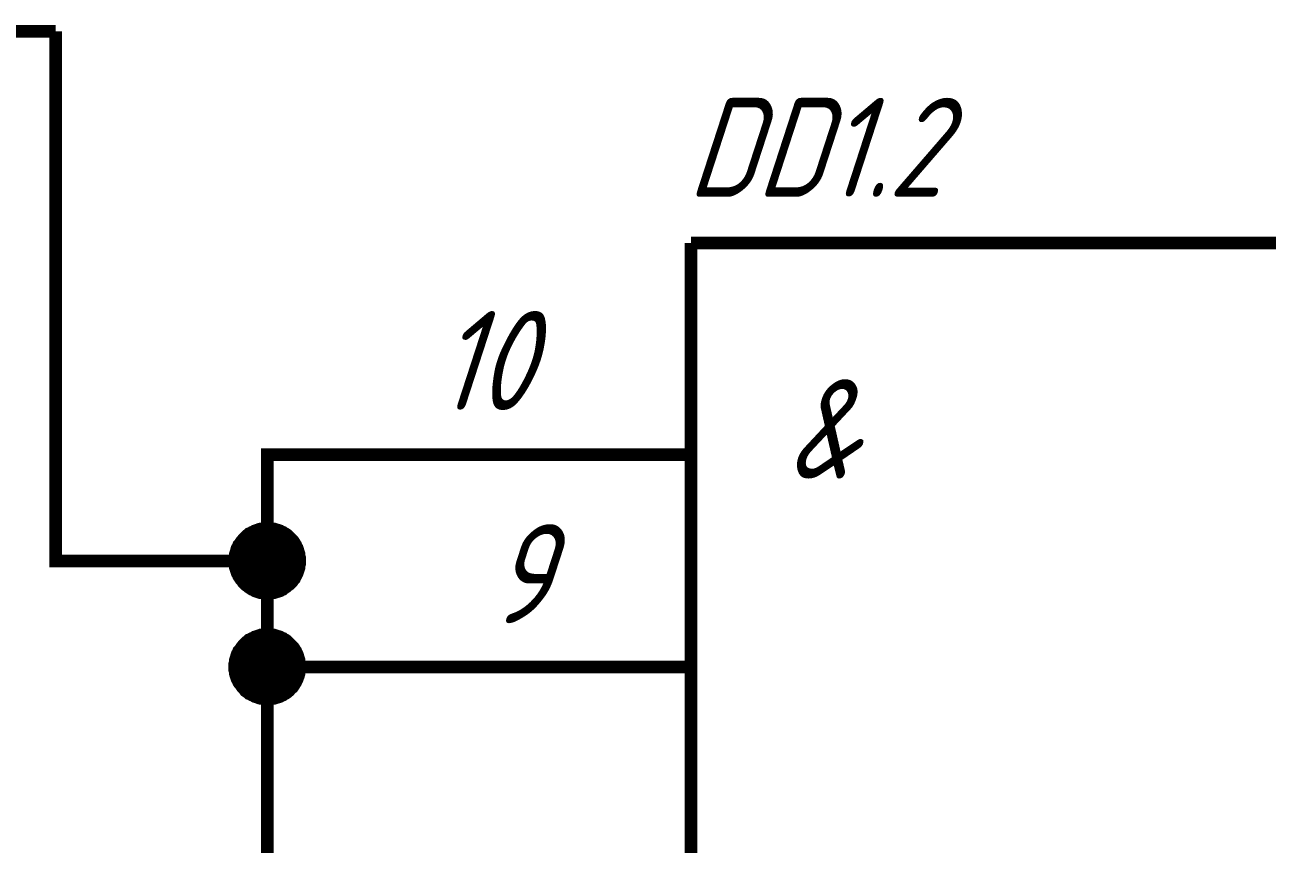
# Paper-space layout 'Layout1' of a CAD drawing. Header units: millimetres. Extents: x 0 to 420, y 0 to 297.
# Drawn here: x 266.88 to 296.2, y 103.46 to 122.79 of the extents above; entities that cross this region are included whole.
import ezdxf

# ---------------------------------------------------------------- set-up
doc = ezdxf.new("R2010")
doc.units = ezdxf.units.MM
doc.layers.add('Sheet', color=255, linetype='Continuous')
doc.styles.add('GOST', font='', dxfattribs={"oblique": 18})
doc.styles.get('GOST').set_extended_font_data('GOST type A')

psp = doc.layouts.get("Layout1")

# ---------------------------------------------------------------- linework, layer by layer
at = {"layer": 'Sheet'}
for points, const_width in [([(262.604, 122.643), (267.601, 122.643)], 0.3), ([(267.601, 122.643), (267.601, 110.144), (272.597, 110.144), (272.597, 112.649), (277.593, 112.649)], 0.3), ([(282.601, 102.643), (282.601, 117.646)], 0.3), ([(282.601, 117.646), (297.589, 117.646)], 0.3), ([(282.601, 112.649), (277.593, 112.649)], 0.3), ([(271.833, 110.144), (271.833, 110.189), (271.833, 110.223), (271.845, 110.257), (271.845, 110.302), (271.856, 110.335), (271.867, 110.369), (271.878, 110.414), (271.89, 110.448), (271.912, 110.481), (271.923, 110.515), (271.946, 110.537), (271.968, 110.571), (271.991, 110.605), (272.013, 110.627), (272.035, 110.661), (272.058, 110.683), (272.08, 110.706), (272.114, 110.74), (272.148, 110.762), (272.17, 110.785), (272.204, 110.796), (272.238, 110.818), (272.271, 110.829), (272.305, 110.852), (272.339, 110.863), (272.372, 110.874), (272.406, 110.886), (272.44, 110.897), (272.485, 110.897), (272.518, 110.908), (272.563, 110.908), (272.597, 110.908)], 0.3), ([(271.833, 110.144), (271.833, 110.189), (271.833, 110.223), (271.845, 110.257), (271.845, 110.302), (271.856, 110.335), (271.867, 110.369), (271.878, 110.414), (271.89, 110.448), (271.912, 110.481), (271.923, 110.515), (271.946, 110.537), (271.968, 110.571), (271.991, 110.605), (272.013, 110.627), (272.035, 110.661), (272.058, 110.683), (272.08, 110.706), (272.114, 110.74), (272.148, 110.762), (272.17, 110.785), (272.204, 110.796), (272.238, 110.818), (272.271, 110.829), (272.305, 110.852), (272.339, 110.863), (272.372, 110.874), (272.406, 110.886), (272.44, 110.897), (272.485, 110.897), (272.518, 110.908), (272.563, 110.908), (272.597, 110.908)], 0.3), ([(271.833, 110.144), (271.833, 110.189), (271.833, 110.223), (271.845, 110.257), (271.845, 110.302), (271.856, 110.335), (271.867, 110.369), (271.878, 110.414), (271.89, 110.448), (271.912, 110.481), (271.923, 110.515), (271.946, 110.537), (271.968, 110.571), (271.991, 110.605), (272.013, 110.627), (272.035, 110.661), (272.058, 110.683), (272.08, 110.706), (272.114, 110.74), (272.148, 110.762), (272.17, 110.785), (272.204, 110.796), (272.238, 110.818), (272.271, 110.829), (272.305, 110.852), (272.339, 110.863), (272.372, 110.874), (272.406, 110.886), (272.44, 110.897), (272.485, 110.897), (272.518, 110.908), (272.563, 110.908), (272.597, 110.908)], 0.3), ([(271.833, 110.144), (271.833, 110.189), (271.833, 110.223), (271.845, 110.257), (271.845, 110.302), (271.856, 110.335), (271.867, 110.369), (271.878, 110.414), (271.89, 110.448), (271.912, 110.481), (271.923, 110.515), (271.946, 110.537), (271.968, 110.571), (271.991, 110.605), (272.013, 110.627), (272.035, 110.661), (272.058, 110.683), (272.08, 110.706), (272.114, 110.74), (272.148, 110.762), (272.17, 110.785), (272.204, 110.796), (272.238, 110.818), (272.271, 110.829), (272.305, 110.852), (272.339, 110.863), (272.372, 110.874), (272.406, 110.886), (272.44, 110.897), (272.485, 110.897), (272.518, 110.908), (272.563, 110.908), (272.597, 110.908)], 0.3), ([(271.833, 110.144), (271.833, 110.189), (271.833, 110.223), (271.845, 110.257), (271.845, 110.302), (271.856, 110.335), (271.867, 110.369), (271.878, 110.414), (271.89, 110.448), (271.912, 110.481), (271.923, 110.515), (271.946, 110.537), (271.968, 110.571), (271.991, 110.605), (272.013, 110.627), (272.035, 110.661), (272.058, 110.683), (272.08, 110.706), (272.114, 110.74), (272.148, 110.762), (272.17, 110.785), (272.204, 110.796), (272.238, 110.818), (272.271, 110.829), (272.305, 110.852), (272.339, 110.863), (272.372, 110.874), (272.406, 110.886), (272.44, 110.897), (272.485, 110.897), (272.518, 110.908), (272.563, 110.908), (272.597, 110.908)], 0.0991), ([(271.833, 110.144), (271.833, 110.189), (271.833, 110.223), (271.845, 110.257), (271.845, 110.302), (271.856, 110.335), (271.867, 110.369), (271.878, 110.414), (271.89, 110.448), (271.912, 110.481), (271.923, 110.515), (271.946, 110.537), (271.968, 110.571), (271.991, 110.605), (272.013, 110.627), (272.035, 110.661), (272.058, 110.683), (272.08, 110.706), (272.114, 110.74), (272.148, 110.762), (272.17, 110.785), (272.204, 110.796), (272.238, 110.818), (272.271, 110.829), (272.305, 110.852), (272.339, 110.863), (272.372, 110.874), (272.406, 110.886), (272.44, 110.897), (272.485, 110.897), (272.518, 110.908), (272.563, 110.908), (272.597, 110.908)], 0.0991), ([(271.833, 110.144), (271.833, 110.189), (271.833, 110.223), (271.845, 110.257), (271.845, 110.302), (271.856, 110.335), (271.867, 110.369), (271.878, 110.414), (271.89, 110.448), (271.912, 110.481), (271.923, 110.515), (271.946, 110.537), (271.968, 110.571), (271.991, 110.605), (272.013, 110.627), (272.035, 110.661), (272.058, 110.683), (272.08, 110.706), (272.114, 110.74), (272.148, 110.762), (272.17, 110.785), (272.204, 110.796), (272.238, 110.818), (272.271, 110.829), (272.305, 110.852), (272.339, 110.863), (272.372, 110.874), (272.406, 110.886), (272.44, 110.897), (272.485, 110.897), (272.518, 110.908), (272.563, 110.908), (272.597, 110.908)], 0.0991), ([(271.833, 110.144), (271.833, 110.189), (271.833, 110.223), (271.845, 110.257), (271.845, 110.302), (271.856, 110.335), (271.867, 110.369), (271.878, 110.414), (271.89, 110.448), (271.912, 110.481), (271.923, 110.515), (271.946, 110.537), (271.968, 110.571), (271.991, 110.605), (272.013, 110.627), (272.035, 110.661), (272.058, 110.683), (272.08, 110.706), (272.114, 110.74), (272.148, 110.762), (272.17, 110.785), (272.204, 110.796), (272.238, 110.818), (272.271, 110.829), (272.305, 110.852), (272.339, 110.863), (272.372, 110.874), (272.406, 110.886), (272.44, 110.897), (272.485, 110.897), (272.518, 110.908), (272.563, 110.908), (272.597, 110.908)], 0.0991), ([(272.597, 110.908), (272.597, 110.908)], 0.3), ([(272.597, 110.908), (272.642, 110.908), (272.675, 110.908), (272.709, 110.897), (272.754, 110.897), (272.788, 110.886), (272.821, 110.874), (272.866, 110.863), (272.9, 110.852), (272.934, 110.829), (272.967, 110.818), (272.99, 110.796), (273.024, 110.785), (273.057, 110.762), (273.08, 110.74), (273.113, 110.706), (273.136, 110.683), (273.158, 110.661), (273.192, 110.627), (273.214, 110.605), (273.237, 110.571), (273.248, 110.537), (273.271, 110.515), (273.282, 110.481), (273.304, 110.448), (273.315, 110.414), (273.327, 110.369), (273.338, 110.335), (273.349, 110.302), (273.349, 110.257), (273.36, 110.223), (273.36, 110.189), (273.36, 110.144)], 0.3), ([(272.597, 110.908), (272.597, 110.908)], 0.3), ([(272.597, 110.908), (272.642, 110.908), (272.675, 110.908), (272.709, 110.897), (272.754, 110.897), (272.788, 110.886), (272.821, 110.874), (272.866, 110.863), (272.9, 110.852), (272.934, 110.829), (272.967, 110.818), (272.99, 110.796), (273.024, 110.785), (273.057, 110.762), (273.08, 110.74), (273.113, 110.706), (273.136, 110.683), (273.158, 110.661), (273.192, 110.627), (273.214, 110.605), (273.237, 110.571), (273.248, 110.537), (273.271, 110.515), (273.282, 110.481), (273.304, 110.448), (273.315, 110.414), (273.327, 110.369), (273.338, 110.335), (273.349, 110.302), (273.349, 110.257), (273.36, 110.223), (273.36, 110.189), (273.36, 110.144)], 0.3), ([(272.597, 110.908), (272.597, 110.908)], 0.3), ([(272.597, 110.908), (272.642, 110.908), (272.675, 110.908), (272.709, 110.897), (272.754, 110.897), (272.788, 110.886), (272.821, 110.874), (272.866, 110.863), (272.9, 110.852), (272.934, 110.829), (272.967, 110.818), (272.99, 110.796), (273.024, 110.785), (273.057, 110.762), (273.08, 110.74), (273.113, 110.706), (273.136, 110.683), (273.158, 110.661), (273.192, 110.627), (273.214, 110.605), (273.237, 110.571), (273.248, 110.537), (273.271, 110.515), (273.282, 110.481), (273.304, 110.448), (273.315, 110.414), (273.327, 110.369), (273.338, 110.335), (273.349, 110.302), (273.349, 110.257), (273.36, 110.223), (273.36, 110.189), (273.36, 110.144)], 0.3), ([(272.597, 110.908), (272.597, 110.908)], 0.3), ([(272.597, 110.908), (272.642, 110.908), (272.675, 110.908), (272.709, 110.897), (272.754, 110.897), (272.788, 110.886), (272.821, 110.874), (272.866, 110.863), (272.9, 110.852), (272.934, 110.829), (272.967, 110.818), (272.99, 110.796), (273.024, 110.785), (273.057, 110.762), (273.08, 110.74), (273.113, 110.706), (273.136, 110.683), (273.158, 110.661), (273.192, 110.627), (273.214, 110.605), (273.237, 110.571), (273.248, 110.537), (273.271, 110.515), (273.282, 110.481), (273.304, 110.448), (273.315, 110.414), (273.327, 110.369), (273.338, 110.335), (273.349, 110.302), (273.349, 110.257), (273.36, 110.223), (273.36, 110.189), (273.36, 110.144)], 0.3), ([(272.597, 110.908), (272.597, 110.908)], 0.0991), ([(272.597, 110.908), (272.642, 110.908), (272.675, 110.908), (272.709, 110.897), (272.754, 110.897), (272.788, 110.886), (272.821, 110.874), (272.866, 110.863), (272.9, 110.852), (272.934, 110.829), (272.967, 110.818), (272.99, 110.796), (273.024, 110.785), (273.057, 110.762), (273.08, 110.74), (273.113, 110.706), (273.136, 110.683), (273.158, 110.661), (273.192, 110.627), (273.214, 110.605), (273.237, 110.571), (273.248, 110.537), (273.271, 110.515), (273.282, 110.481), (273.304, 110.448), (273.315, 110.414), (273.327, 110.369), (273.338, 110.335), (273.349, 110.302), (273.349, 110.257), (273.36, 110.223), (273.36, 110.189), (273.36, 110.144)], 0.0991), ([(272.597, 110.908), (272.597, 110.908)], 0.0991), ([(272.597, 110.908), (272.642, 110.908), (272.675, 110.908), (272.709, 110.897), (272.754, 110.897), (272.788, 110.886), (272.821, 110.874), (272.866, 110.863), (272.9, 110.852), (272.934, 110.829), (272.967, 110.818), (272.99, 110.796), (273.024, 110.785), (273.057, 110.762), (273.08, 110.74), (273.113, 110.706), (273.136, 110.683), (273.158, 110.661), (273.192, 110.627), (273.214, 110.605), (273.237, 110.571), (273.248, 110.537), (273.271, 110.515), (273.282, 110.481), (273.304, 110.448), (273.315, 110.414), (273.327, 110.369), (273.338, 110.335), (273.349, 110.302), (273.349, 110.257), (273.36, 110.223), (273.36, 110.189), (273.36, 110.144)], 0.0991), ([(272.597, 110.908), (272.597, 110.908)], 0.0991), ([(272.597, 110.908), (272.642, 110.908), (272.675, 110.908), (272.709, 110.897), (272.754, 110.897), (272.788, 110.886), (272.821, 110.874), (272.866, 110.863), (272.9, 110.852), (272.934, 110.829), (272.967, 110.818), (272.99, 110.796), (273.024, 110.785), (273.057, 110.762), (273.08, 110.74), (273.113, 110.706), (273.136, 110.683), (273.158, 110.661), (273.192, 110.627), (273.214, 110.605), (273.237, 110.571), (273.248, 110.537), (273.271, 110.515), (273.282, 110.481), (273.304, 110.448), (273.315, 110.414), (273.327, 110.369), (273.338, 110.335), (273.349, 110.302), (273.349, 110.257), (273.36, 110.223), (273.36, 110.189), (273.36, 110.144)], 0.0991), ([(272.597, 110.908), (272.597, 110.908)], 0.0991), ([(272.597, 110.908), (272.642, 110.908), (272.675, 110.908), (272.709, 110.897), (272.754, 110.897), (272.788, 110.886), (272.821, 110.874), (272.866, 110.863), (272.9, 110.852), (272.934, 110.829), (272.967, 110.818), (272.99, 110.796), (273.024, 110.785), (273.057, 110.762), (273.08, 110.74), (273.113, 110.706), (273.136, 110.683), (273.158, 110.661), (273.192, 110.627), (273.214, 110.605), (273.237, 110.571), (273.248, 110.537), (273.271, 110.515), (273.282, 110.481), (273.304, 110.448), (273.315, 110.414), (273.327, 110.369), (273.338, 110.335), (273.349, 110.302), (273.349, 110.257), (273.36, 110.223), (273.36, 110.189), (273.36, 110.144)], 0.0991), ([(272.597, 109.381), (272.563, 109.381), (272.518, 109.381), (272.485, 109.392), (272.44, 109.392), (272.406, 109.403), (272.372, 109.415), (272.339, 109.426), (272.305, 109.437), (272.271, 109.459), (272.238, 109.471), (272.204, 109.493), (272.17, 109.516), (272.148, 109.538), (272.114, 109.56), (272.08, 109.583), (272.058, 109.605), (272.035, 109.628), (272.013, 109.662), (271.991, 109.695), (271.968, 109.718), (271.946, 109.751), (271.923, 109.785), (271.912, 109.819), (271.89, 109.852), (271.878, 109.886), (271.867, 109.92), (271.856, 109.954), (271.845, 109.987), (271.845, 110.032), (271.833, 110.066), (271.833, 110.111), (271.833, 110.144)], 0.3), ([(271.833, 110.144), (271.833, 110.144)], 0.3), ([(272.597, 109.381), (272.563, 109.381), (272.518, 109.381), (272.485, 109.392), (272.44, 109.392), (272.406, 109.403), (272.372, 109.415), (272.339, 109.426), (272.305, 109.437), (272.271, 109.459), (272.238, 109.471), (272.204, 109.493), (272.17, 109.516), (272.148, 109.538), (272.114, 109.56), (272.08, 109.583), (272.058, 109.605), (272.035, 109.628), (272.013, 109.662), (271.991, 109.695), (271.968, 109.718), (271.946, 109.751), (271.923, 109.785), (271.912, 109.819), (271.89, 109.852), (271.878, 109.886), (271.867, 109.92), (271.856, 109.954), (271.845, 109.987), (271.845, 110.032), (271.833, 110.066), (271.833, 110.111), (271.833, 110.144)], 0.3), ([(271.833, 110.144), (271.833, 110.144)], 0.3), ([(272.597, 109.381), (272.563, 109.381), (272.518, 109.381), (272.485, 109.392), (272.44, 109.392), (272.406, 109.403), (272.372, 109.415), (272.339, 109.426), (272.305, 109.437), (272.271, 109.459), (272.238, 109.471), (272.204, 109.493), (272.17, 109.516), (272.148, 109.538), (272.114, 109.56), (272.08, 109.583), (272.058, 109.605), (272.035, 109.628), (272.013, 109.662), (271.991, 109.695), (271.968, 109.718), (271.946, 109.751), (271.923, 109.785), (271.912, 109.819), (271.89, 109.852), (271.878, 109.886), (271.867, 109.92), (271.856, 109.954), (271.845, 109.987), (271.845, 110.032), (271.833, 110.066), (271.833, 110.111), (271.833, 110.144)], 0.3), ([(271.833, 110.144), (271.833, 110.144)], 0.3), ([(272.597, 109.381), (272.563, 109.381), (272.518, 109.381), (272.485, 109.392), (272.44, 109.392), (272.406, 109.403), (272.372, 109.415), (272.339, 109.426), (272.305, 109.437), (272.271, 109.459), (272.238, 109.471), (272.204, 109.493), (272.17, 109.516), (272.148, 109.538), (272.114, 109.56), (272.08, 109.583), (272.058, 109.605), (272.035, 109.628), (272.013, 109.662), (271.991, 109.695), (271.968, 109.718), (271.946, 109.751), (271.923, 109.785), (271.912, 109.819), (271.89, 109.852), (271.878, 109.886), (271.867, 109.92), (271.856, 109.954), (271.845, 109.987), (271.845, 110.032), (271.833, 110.066), (271.833, 110.111), (271.833, 110.144)], 0.3), ([(271.833, 110.144), (271.833, 110.144)], 0.3), ([(273.36, 110.144), (273.36, 110.111), (273.36, 110.066), (273.349, 110.032), (273.349, 109.987), (273.338, 109.954), (273.327, 109.92), (273.315, 109.886), (273.304, 109.852), (273.282, 109.819), (273.271, 109.785), (273.248, 109.751), (273.237, 109.718), (273.214, 109.695), (273.192, 109.662), (273.158, 109.628), (273.136, 109.605), (273.113, 109.583), (273.08, 109.56), (273.057, 109.538), (273.024, 109.516), (272.99, 109.493), (272.967, 109.471), (272.934, 109.459), (272.9, 109.437), (272.866, 109.426), (272.821, 109.415), (272.788, 109.403), (272.754, 109.392), (272.709, 109.392), (272.675, 109.381), (272.642, 109.381), (272.597, 109.381)], 0.3), ([(272.597, 110.144), (272.597, 107.64), (277.593, 107.64)], 0.3), ([(273.36, 110.144), (273.36, 110.111), (273.36, 110.066), (273.349, 110.032), (273.349, 109.987), (273.338, 109.954), (273.327, 109.92), (273.315, 109.886), (273.304, 109.852), (273.282, 109.819), (273.271, 109.785), (273.248, 109.751), (273.237, 109.718), (273.214, 109.695), (273.192, 109.662), (273.158, 109.628), (273.136, 109.605), (273.113, 109.583), (273.08, 109.56), (273.057, 109.538), (273.024, 109.516), (272.99, 109.493), (272.967, 109.471), (272.934, 109.459), (272.9, 109.437), (272.866, 109.426), (272.821, 109.415), (272.788, 109.403), (272.754, 109.392), (272.709, 109.392), (272.675, 109.381), (272.642, 109.381), (272.597, 109.381)], 0.3), ([(273.36, 110.144), (273.36, 110.111), (273.36, 110.066), (273.349, 110.032), (273.349, 109.987), (273.338, 109.954), (273.327, 109.92), (273.315, 109.886), (273.304, 109.852), (273.282, 109.819), (273.271, 109.785), (273.248, 109.751), (273.237, 109.718), (273.214, 109.695), (273.192, 109.662), (273.158, 109.628), (273.136, 109.605), (273.113, 109.583), (273.08, 109.56), (273.057, 109.538), (273.024, 109.516), (272.99, 109.493), (272.967, 109.471), (272.934, 109.459), (272.9, 109.437), (272.866, 109.426), (272.821, 109.415), (272.788, 109.403), (272.754, 109.392), (272.709, 109.392), (272.675, 109.381), (272.642, 109.381), (272.597, 109.381)], 0.3), ([(273.36, 110.144), (273.36, 110.111), (273.36, 110.066), (273.349, 110.032), (273.349, 109.987), (273.338, 109.954), (273.327, 109.92), (273.315, 109.886), (273.304, 109.852), (273.282, 109.819), (273.271, 109.785), (273.248, 109.751), (273.237, 109.718), (273.214, 109.695), (273.192, 109.662), (273.158, 109.628), (273.136, 109.605), (273.113, 109.583), (273.08, 109.56), (273.057, 109.538), (273.024, 109.516), (272.99, 109.493), (272.967, 109.471), (272.934, 109.459), (272.9, 109.437), (272.866, 109.426), (272.821, 109.415), (272.788, 109.403), (272.754, 109.392), (272.709, 109.392), (272.675, 109.381), (272.642, 109.381), (272.597, 109.381)], 0.3), ([(273.36, 110.144), (273.36, 110.144), (273.36, 110.144), (273.36, 110.144), (273.36, 110.144), (273.36, 110.144), (273.36, 110.144), (273.36, 110.144), (273.36, 110.144), (273.36, 110.144), (273.36, 110.144), (273.36, 110.144), (273.36, 110.144), (273.36, 110.144), (273.36, 110.144), (273.36, 110.144), (273.36, 110.144), (273.36, 110.144), (273.36, 110.144), (273.36, 110.144), (273.36, 110.144), (273.36, 110.144), (273.36, 110.144), (273.36, 110.144), (273.36, 110.144), (273.36, 110.144), (273.36, 110.144), (273.36, 110.144), (273.36, 110.144), (273.36, 110.144), (273.36, 110.144), (273.36, 110.144), (273.36, 110.144)], 0.3), ([(273.36, 110.144), (273.36, 110.144)], 0.3), ([(273.36, 110.144), (273.36, 110.144), (273.36, 110.144), (273.36, 110.144), (273.36, 110.144), (273.36, 110.144), (273.36, 110.144), (273.36, 110.144), (273.36, 110.144), (273.36, 110.144), (273.36, 110.144), (273.36, 110.144), (273.36, 110.144), (273.36, 110.144), (273.36, 110.144), (273.36, 110.144), (273.36, 110.144), (273.36, 110.144), (273.36, 110.144), (273.36, 110.144), (273.36, 110.144), (273.36, 110.144), (273.36, 110.144), (273.36, 110.144), (273.36, 110.144), (273.36, 110.144), (273.36, 110.144), (273.36, 110.144), (273.36, 110.144), (273.36, 110.144), (273.36, 110.144), (273.36, 110.144), (273.36, 110.144)], 0.3), ([(273.36, 110.144), (273.36, 110.144)], 0.3), ([(273.36, 110.144), (273.36, 110.144), (273.36, 110.144), (273.36, 110.144), (273.36, 110.144), (273.36, 110.144), (273.36, 110.144), (273.36, 110.144), (273.36, 110.144), (273.36, 110.144), (273.36, 110.144), (273.36, 110.144), (273.36, 110.144), (273.36, 110.144), (273.36, 110.144), (273.36, 110.144), (273.36, 110.144), (273.36, 110.144), (273.36, 110.144), (273.36, 110.144), (273.36, 110.144), (273.36, 110.144), (273.36, 110.144), (273.36, 110.144), (273.36, 110.144), (273.36, 110.144), (273.36, 110.144), (273.36, 110.144), (273.36, 110.144), (273.36, 110.144), (273.36, 110.144), (273.36, 110.144), (273.36, 110.144)], 0.3), ([(273.36, 110.144), (273.36, 110.144)], 0.3), ([(273.36, 110.144), (273.36, 110.144), (273.36, 110.144), (273.36, 110.144), (273.36, 110.144), (273.36, 110.144), (273.36, 110.144), (273.36, 110.144), (273.36, 110.144), (273.36, 110.144), (273.36, 110.144), (273.36, 110.144), (273.36, 110.144), (273.36, 110.144), (273.36, 110.144), (273.36, 110.144), (273.36, 110.144), (273.36, 110.144), (273.36, 110.144), (273.36, 110.144), (273.36, 110.144), (273.36, 110.144), (273.36, 110.144), (273.36, 110.144), (273.36, 110.144), (273.36, 110.144), (273.36, 110.144), (273.36, 110.144), (273.36, 110.144), (273.36, 110.144), (273.36, 110.144), (273.36, 110.144), (273.36, 110.144)], 0.3), ([(273.36, 110.144), (273.36, 110.144)], 0.3), ([(272.597, 109.381), (272.563, 109.381), (272.518, 109.381), (272.485, 109.392), (272.44, 109.392), (272.406, 109.403), (272.372, 109.415), (272.339, 109.426), (272.305, 109.437), (272.271, 109.459), (272.238, 109.471), (272.204, 109.493), (272.17, 109.516), (272.148, 109.538), (272.114, 109.56), (272.08, 109.583), (272.058, 109.605), (272.035, 109.628), (272.013, 109.662), (271.991, 109.695), (271.968, 109.718), (271.946, 109.751), (271.923, 109.785), (271.912, 109.819), (271.89, 109.852), (271.878, 109.886), (271.867, 109.92), (271.856, 109.954), (271.845, 109.987), (271.845, 110.032), (271.833, 110.066), (271.833, 110.111), (271.833, 110.144)], 0.0991), ([(271.833, 110.144), (271.833, 110.144)], 0.0991), ([(272.597, 109.381), (272.563, 109.381), (272.518, 109.381), (272.485, 109.392), (272.44, 109.392), (272.406, 109.403), (272.372, 109.415), (272.339, 109.426), (272.305, 109.437), (272.271, 109.459), (272.238, 109.471), (272.204, 109.493), (272.17, 109.516), (272.148, 109.538), (272.114, 109.56), (272.08, 109.583), (272.058, 109.605), (272.035, 109.628), (272.013, 109.662), (271.991, 109.695), (271.968, 109.718), (271.946, 109.751), (271.923, 109.785), (271.912, 109.819), (271.89, 109.852), (271.878, 109.886), (271.867, 109.92), (271.856, 109.954), (271.845, 109.987), (271.845, 110.032), (271.833, 110.066), (271.833, 110.111), (271.833, 110.144)], 0.0991), ([(271.833, 110.144), (271.833, 110.144)], 0.0991), ([(272.597, 109.381), (272.563, 109.381), (272.518, 109.381), (272.485, 109.392), (272.44, 109.392), (272.406, 109.403), (272.372, 109.415), (272.339, 109.426), (272.305, 109.437), (272.271, 109.459), (272.238, 109.471), (272.204, 109.493), (272.17, 109.516), (272.148, 109.538), (272.114, 109.56), (272.08, 109.583), (272.058, 109.605), (272.035, 109.628), (272.013, 109.662), (271.991, 109.695), (271.968, 109.718), (271.946, 109.751), (271.923, 109.785), (271.912, 109.819), (271.89, 109.852), (271.878, 109.886), (271.867, 109.92), (271.856, 109.954), (271.845, 109.987), (271.845, 110.032), (271.833, 110.066), (271.833, 110.111), (271.833, 110.144)], 0.0991), ([(271.833, 110.144), (271.833, 110.144)], 0.0991), ([(272.597, 109.381), (272.563, 109.381), (272.518, 109.381), (272.485, 109.392), (272.44, 109.392), (272.406, 109.403), (272.372, 109.415), (272.339, 109.426), (272.305, 109.437), (272.271, 109.459), (272.238, 109.471), (272.204, 109.493), (272.17, 109.516), (272.148, 109.538), (272.114, 109.56), (272.08, 109.583), (272.058, 109.605), (272.035, 109.628), (272.013, 109.662), (271.991, 109.695), (271.968, 109.718), (271.946, 109.751), (271.923, 109.785), (271.912, 109.819), (271.89, 109.852), (271.878, 109.886), (271.867, 109.92), (271.856, 109.954), (271.845, 109.987), (271.845, 110.032), (271.833, 110.066), (271.833, 110.111), (271.833, 110.144)], 0.0991), ([(271.833, 110.144), (271.833, 110.144)], 0.0991), ([(273.36, 110.144), (273.36, 110.111), (273.36, 110.066), (273.349, 110.032), (273.349, 109.987), (273.338, 109.954), (273.327, 109.92), (273.315, 109.886), (273.304, 109.852), (273.282, 109.819), (273.271, 109.785), (273.248, 109.751), (273.237, 109.718), (273.214, 109.695), (273.192, 109.662), (273.158, 109.628), (273.136, 109.605), (273.113, 109.583), (273.08, 109.56), (273.057, 109.538), (273.024, 109.516), (272.99, 109.493), (272.967, 109.471), (272.934, 109.459), (272.9, 109.437), (272.866, 109.426), (272.821, 109.415), (272.788, 109.403), (272.754, 109.392), (272.709, 109.392), (272.675, 109.381), (272.642, 109.381), (272.597, 109.381)], 0.0991), ([(273.36, 110.144), (273.36, 110.111), (273.36, 110.066), (273.349, 110.032), (273.349, 109.987), (273.338, 109.954), (273.327, 109.92), (273.315, 109.886), (273.304, 109.852), (273.282, 109.819), (273.271, 109.785), (273.248, 109.751), (273.237, 109.718), (273.214, 109.695), (273.192, 109.662), (273.158, 109.628), (273.136, 109.605), (273.113, 109.583), (273.08, 109.56), (273.057, 109.538), (273.024, 109.516), (272.99, 109.493), (272.967, 109.471), (272.934, 109.459), (272.9, 109.437), (272.866, 109.426), (272.821, 109.415), (272.788, 109.403), (272.754, 109.392), (272.709, 109.392), (272.675, 109.381), (272.642, 109.381), (272.597, 109.381)], 0.0991), ([(273.36, 110.144), (273.36, 110.111), (273.36, 110.066), (273.349, 110.032), (273.349, 109.987), (273.338, 109.954), (273.327, 109.92), (273.315, 109.886), (273.304, 109.852), (273.282, 109.819), (273.271, 109.785), (273.248, 109.751), (273.237, 109.718), (273.214, 109.695), (273.192, 109.662), (273.158, 109.628), (273.136, 109.605), (273.113, 109.583), (273.08, 109.56), (273.057, 109.538), (273.024, 109.516), (272.99, 109.493), (272.967, 109.471), (272.934, 109.459), (272.9, 109.437), (272.866, 109.426), (272.821, 109.415), (272.788, 109.403), (272.754, 109.392), (272.709, 109.392), (272.675, 109.381), (272.642, 109.381), (272.597, 109.381)], 0.0991), ([(273.36, 110.144), (273.36, 110.111), (273.36, 110.066), (273.349, 110.032), (273.349, 109.987), (273.338, 109.954), (273.327, 109.92), (273.315, 109.886), (273.304, 109.852), (273.282, 109.819), (273.271, 109.785), (273.248, 109.751), (273.237, 109.718), (273.214, 109.695), (273.192, 109.662), (273.158, 109.628), (273.136, 109.605), (273.113, 109.583), (273.08, 109.56), (273.057, 109.538), (273.024, 109.516), (272.99, 109.493), (272.967, 109.471), (272.934, 109.459), (272.9, 109.437), (272.866, 109.426), (272.821, 109.415), (272.788, 109.403), (272.754, 109.392), (272.709, 109.392), (272.675, 109.381), (272.642, 109.381), (272.597, 109.381)], 0.0991), ([(273.36, 110.144), (273.36, 110.144), (273.36, 110.144), (273.36, 110.144), (273.36, 110.144), (273.36, 110.144), (273.36, 110.144), (273.36, 110.144), (273.36, 110.144), (273.36, 110.144), (273.36, 110.144), (273.36, 110.144), (273.36, 110.144), (273.36, 110.144), (273.36, 110.144), (273.36, 110.144), (273.36, 110.144), (273.36, 110.144), (273.36, 110.144), (273.36, 110.144), (273.36, 110.144), (273.36, 110.144), (273.36, 110.144), (273.36, 110.144), (273.36, 110.144), (273.36, 110.144), (273.36, 110.144), (273.36, 110.144), (273.36, 110.144), (273.36, 110.144), (273.36, 110.144), (273.36, 110.144), (273.36, 110.144)], 0.0991), ([(273.36, 110.144), (273.36, 110.144)], 0.0991), ([(273.36, 110.144), (273.36, 110.144), (273.36, 110.144), (273.36, 110.144), (273.36, 110.144), (273.36, 110.144), (273.36, 110.144), (273.36, 110.144), (273.36, 110.144), (273.36, 110.144), (273.36, 110.144), (273.36, 110.144), (273.36, 110.144), (273.36, 110.144), (273.36, 110.144), (273.36, 110.144), (273.36, 110.144), (273.36, 110.144), (273.36, 110.144), (273.36, 110.144), (273.36, 110.144), (273.36, 110.144), (273.36, 110.144), (273.36, 110.144), (273.36, 110.144), (273.36, 110.144), (273.36, 110.144), (273.36, 110.144), (273.36, 110.144), (273.36, 110.144), (273.36, 110.144), (273.36, 110.144), (273.36, 110.144)], 0.0991), ([(273.36, 110.144), (273.36, 110.144)], 0.0991), ([(273.36, 110.144), (273.36, 110.144), (273.36, 110.144), (273.36, 110.144), (273.36, 110.144), (273.36, 110.144), (273.36, 110.144), (273.36, 110.144), (273.36, 110.144), (273.36, 110.144), (273.36, 110.144), (273.36, 110.144), (273.36, 110.144), (273.36, 110.144), (273.36, 110.144), (273.36, 110.144), (273.36, 110.144), (273.36, 110.144), (273.36, 110.144), (273.36, 110.144), (273.36, 110.144), (273.36, 110.144), (273.36, 110.144), (273.36, 110.144), (273.36, 110.144), (273.36, 110.144), (273.36, 110.144), (273.36, 110.144), (273.36, 110.144), (273.36, 110.144), (273.36, 110.144), (273.36, 110.144), (273.36, 110.144)], 0.0991), ([(273.36, 110.144), (273.36, 110.144)], 0.0991), ([(273.36, 110.144), (273.36, 110.144), (273.36, 110.144), (273.36, 110.144), (273.36, 110.144), (273.36, 110.144), (273.36, 110.144), (273.36, 110.144), (273.36, 110.144), (273.36, 110.144), (273.36, 110.144), (273.36, 110.144), (273.36, 110.144), (273.36, 110.144), (273.36, 110.144), (273.36, 110.144), (273.36, 110.144), (273.36, 110.144), (273.36, 110.144), (273.36, 110.144), (273.36, 110.144), (273.36, 110.144), (273.36, 110.144), (273.36, 110.144), (273.36, 110.144), (273.36, 110.144), (273.36, 110.144), (273.36, 110.144), (273.36, 110.144), (273.36, 110.144), (273.36, 110.144), (273.36, 110.144), (273.36, 110.144)], 0.0991), ([(273.36, 110.144), (273.36, 110.144)], 0.0991), ([(271.833, 107.64), (271.833, 107.685), (271.833, 107.719), (271.845, 107.753), (271.845, 107.797), (271.856, 107.831), (271.867, 107.865), (271.878, 107.91), (271.89, 107.943), (271.912, 107.977), (271.923, 108.011), (271.946, 108.033), (271.968, 108.067), (271.991, 108.101), (272.013, 108.123), (272.035, 108.157), (272.058, 108.179), (272.08, 108.202), (272.114, 108.235), (272.148, 108.258), (272.17, 108.28), (272.204, 108.292), (272.238, 108.314), (272.271, 108.325), (272.305, 108.348), (272.339, 108.359), (272.372, 108.37), (272.406, 108.381), (272.44, 108.393), (272.485, 108.393), (272.518, 108.404), (272.563, 108.404), (272.597, 108.404)], 0.3), ([(271.833, 107.64), (271.833, 107.685), (271.833, 107.719), (271.845, 107.753), (271.845, 107.797), (271.856, 107.831), (271.867, 107.865), (271.878, 107.91), (271.89, 107.943), (271.912, 107.977), (271.923, 108.011), (271.946, 108.033), (271.968, 108.067), (271.991, 108.101), (272.013, 108.123), (272.035, 108.157), (272.058, 108.179), (272.08, 108.202), (272.114, 108.235), (272.148, 108.258), (272.17, 108.28), (272.204, 108.292), (272.238, 108.314), (272.271, 108.325), (272.305, 108.348), (272.339, 108.359), (272.372, 108.37), (272.406, 108.381), (272.44, 108.393), (272.485, 108.393), (272.518, 108.404), (272.563, 108.404), (272.597, 108.404)], 0.3), ([(271.833, 107.64), (271.833, 107.685), (271.833, 107.719), (271.845, 107.753), (271.845, 107.797), (271.856, 107.831), (271.867, 107.865), (271.878, 107.91), (271.89, 107.943), (271.912, 107.977), (271.923, 108.011), (271.946, 108.033), (271.968, 108.067), (271.991, 108.101), (272.013, 108.123), (272.035, 108.157), (272.058, 108.179), (272.08, 108.202), (272.114, 108.235), (272.148, 108.258), (272.17, 108.28), (272.204, 108.292), (272.238, 108.314), (272.271, 108.325), (272.305, 108.348), (272.339, 108.359), (272.372, 108.37), (272.406, 108.381), (272.44, 108.393), (272.485, 108.393), (272.518, 108.404), (272.563, 108.404), (272.597, 108.404)], 0.3), ([(271.833, 107.64), (271.833, 107.685), (271.833, 107.719), (271.845, 107.753), (271.845, 107.797), (271.856, 107.831), (271.867, 107.865), (271.878, 107.91), (271.89, 107.943), (271.912, 107.977), (271.923, 108.011), (271.946, 108.033), (271.968, 108.067), (271.991, 108.101), (272.013, 108.123), (272.035, 108.157), (272.058, 108.179), (272.08, 108.202), (272.114, 108.235), (272.148, 108.258), (272.17, 108.28), (272.204, 108.292), (272.238, 108.314), (272.271, 108.325), (272.305, 108.348), (272.339, 108.359), (272.372, 108.37), (272.406, 108.381), (272.44, 108.393), (272.485, 108.393), (272.518, 108.404), (272.563, 108.404), (272.597, 108.404)], 0.3), ([(272.597, 108.404), (272.597, 108.404)], 0.3), ([(272.597, 108.404), (272.642, 108.404), (272.675, 108.404), (272.709, 108.393), (272.754, 108.393), (272.788, 108.381), (272.821, 108.37), (272.866, 108.359), (272.9, 108.348), (272.934, 108.325), (272.967, 108.314), (272.99, 108.292), (273.024, 108.28), (273.057, 108.258), (273.08, 108.235), (273.113, 108.202), (273.136, 108.179), (273.158, 108.157), (273.192, 108.123), (273.214, 108.101), (273.237, 108.067), (273.248, 108.033), (273.271, 108.011), (273.282, 107.977), (273.304, 107.943), (273.315, 107.91), (273.327, 107.865), (273.338, 107.831), (273.349, 107.797), (273.349, 107.753), (273.36, 107.719), (273.36, 107.685), (273.36, 107.64)], 0.3), ([(272.597, 108.404), (272.597, 108.404)], 0.3), ([(272.597, 108.404), (272.642, 108.404), (272.675, 108.404), (272.709, 108.393), (272.754, 108.393), (272.788, 108.381), (272.821, 108.37), (272.866, 108.359), (272.9, 108.348), (272.934, 108.325), (272.967, 108.314), (272.99, 108.292), (273.024, 108.28), (273.057, 108.258), (273.08, 108.235), (273.113, 108.202), (273.136, 108.179), (273.158, 108.157), (273.192, 108.123), (273.214, 108.101), (273.237, 108.067), (273.248, 108.033), (273.271, 108.011), (273.282, 107.977), (273.304, 107.943), (273.315, 107.91), (273.327, 107.865), (273.338, 107.831), (273.349, 107.797), (273.349, 107.753), (273.36, 107.719), (273.36, 107.685), (273.36, 107.64)], 0.3), ([(272.597, 108.404), (272.597, 108.404)], 0.3), ([(272.597, 108.404), (272.642, 108.404), (272.675, 108.404), (272.709, 108.393), (272.754, 108.393), (272.788, 108.381), (272.821, 108.37), (272.866, 108.359), (272.9, 108.348), (272.934, 108.325), (272.967, 108.314), (272.99, 108.292), (273.024, 108.28), (273.057, 108.258), (273.08, 108.235), (273.113, 108.202), (273.136, 108.179), (273.158, 108.157), (273.192, 108.123), (273.214, 108.101), (273.237, 108.067), (273.248, 108.033), (273.271, 108.011), (273.282, 107.977), (273.304, 107.943), (273.315, 107.91), (273.327, 107.865), (273.338, 107.831), (273.349, 107.797), (273.349, 107.753), (273.36, 107.719), (273.36, 107.685), (273.36, 107.64)], 0.3), ([(272.597, 108.404), (272.597, 108.404)], 0.3), ([(272.597, 108.404), (272.642, 108.404), (272.675, 108.404), (272.709, 108.393), (272.754, 108.393), (272.788, 108.381), (272.821, 108.37), (272.866, 108.359), (272.9, 108.348), (272.934, 108.325), (272.967, 108.314), (272.99, 108.292), (273.024, 108.28), (273.057, 108.258), (273.08, 108.235), (273.113, 108.202), (273.136, 108.179), (273.158, 108.157), (273.192, 108.123), (273.214, 108.101), (273.237, 108.067), (273.248, 108.033), (273.271, 108.011), (273.282, 107.977), (273.304, 107.943), (273.315, 107.91), (273.327, 107.865), (273.338, 107.831), (273.349, 107.797), (273.349, 107.753), (273.36, 107.719), (273.36, 107.685), (273.36, 107.64)], 0.3), ([(271.833, 107.64), (271.833, 107.685), (271.833, 107.719), (271.845, 107.753), (271.845, 107.797), (271.856, 107.831), (271.867, 107.865), (271.878, 107.91), (271.89, 107.943), (271.912, 107.977), (271.923, 108.011), (271.946, 108.033), (271.968, 108.067), (271.991, 108.101), (272.013, 108.123), (272.035, 108.157), (272.058, 108.179), (272.08, 108.202), (272.114, 108.235), (272.148, 108.258), (272.17, 108.28), (272.204, 108.292), (272.238, 108.314), (272.271, 108.325), (272.305, 108.348), (272.339, 108.359), (272.372, 108.37), (272.406, 108.381), (272.44, 108.393), (272.485, 108.393), (272.518, 108.404), (272.563, 108.404), (272.597, 108.404)], 0.0991), ([(271.833, 107.64), (271.833, 107.685), (271.833, 107.719), (271.845, 107.753), (271.845, 107.797), (271.856, 107.831), (271.867, 107.865), (271.878, 107.91), (271.89, 107.943), (271.912, 107.977), (271.923, 108.011), (271.946, 108.033), (271.968, 108.067), (271.991, 108.101), (272.013, 108.123), (272.035, 108.157), (272.058, 108.179), (272.08, 108.202), (272.114, 108.235), (272.148, 108.258), (272.17, 108.28), (272.204, 108.292), (272.238, 108.314), (272.271, 108.325), (272.305, 108.348), (272.339, 108.359), (272.372, 108.37), (272.406, 108.381), (272.44, 108.393), (272.485, 108.393), (272.518, 108.404), (272.563, 108.404), (272.597, 108.404)], 0.0991), ([(271.833, 107.64), (271.833, 107.685), (271.833, 107.719), (271.845, 107.753), (271.845, 107.797), (271.856, 107.831), (271.867, 107.865), (271.878, 107.91), (271.89, 107.943), (271.912, 107.977), (271.923, 108.011), (271.946, 108.033), (271.968, 108.067), (271.991, 108.101), (272.013, 108.123), (272.035, 108.157), (272.058, 108.179), (272.08, 108.202), (272.114, 108.235), (272.148, 108.258), (272.17, 108.28), (272.204, 108.292), (272.238, 108.314), (272.271, 108.325), (272.305, 108.348), (272.339, 108.359), (272.372, 108.37), (272.406, 108.381), (272.44, 108.393), (272.485, 108.393), (272.518, 108.404), (272.563, 108.404), (272.597, 108.404)], 0.0991), ([(271.833, 107.64), (271.833, 107.685), (271.833, 107.719), (271.845, 107.753), (271.845, 107.797), (271.856, 107.831), (271.867, 107.865), (271.878, 107.91), (271.89, 107.943), (271.912, 107.977), (271.923, 108.011), (271.946, 108.033), (271.968, 108.067), (271.991, 108.101), (272.013, 108.123), (272.035, 108.157), (272.058, 108.179), (272.08, 108.202), (272.114, 108.235), (272.148, 108.258), (272.17, 108.28), (272.204, 108.292), (272.238, 108.314), (272.271, 108.325), (272.305, 108.348), (272.339, 108.359), (272.372, 108.37), (272.406, 108.381), (272.44, 108.393), (272.485, 108.393), (272.518, 108.404), (272.563, 108.404), (272.597, 108.404)], 0.0991), ([(272.597, 108.404), (272.597, 108.404)], 0.0991), ([(272.597, 108.404), (272.642, 108.404), (272.675, 108.404), (272.709, 108.393), (272.754, 108.393), (272.788, 108.381), (272.821, 108.37), (272.866, 108.359), (272.9, 108.348), (272.934, 108.325), (272.967, 108.314), (272.99, 108.292), (273.024, 108.28), (273.057, 108.258), (273.08, 108.235), (273.113, 108.202), (273.136, 108.179), (273.158, 108.157), (273.192, 108.123), (273.214, 108.101), (273.237, 108.067), (273.248, 108.033), (273.271, 108.011), (273.282, 107.977), (273.304, 107.943), (273.315, 107.91), (273.327, 107.865), (273.338, 107.831), (273.349, 107.797), (273.349, 107.753), (273.36, 107.719), (273.36, 107.685), (273.36, 107.64)], 0.0991), ([(272.597, 108.404), (272.597, 108.404)], 0.0991), ([(272.597, 108.404), (272.642, 108.404), (272.675, 108.404), (272.709, 108.393), (272.754, 108.393), (272.788, 108.381), (272.821, 108.37), (272.866, 108.359), (272.9, 108.348), (272.934, 108.325), (272.967, 108.314), (272.99, 108.292), (273.024, 108.28), (273.057, 108.258), (273.08, 108.235), (273.113, 108.202), (273.136, 108.179), (273.158, 108.157), (273.192, 108.123), (273.214, 108.101), (273.237, 108.067), (273.248, 108.033), (273.271, 108.011), (273.282, 107.977), (273.304, 107.943), (273.315, 107.91), (273.327, 107.865), (273.338, 107.831), (273.349, 107.797), (273.349, 107.753), (273.36, 107.719), (273.36, 107.685), (273.36, 107.64)], 0.0991), ([(272.597, 108.404), (272.597, 108.404)], 0.0991), ([(272.597, 108.404), (272.642, 108.404), (272.675, 108.404), (272.709, 108.393), (272.754, 108.393), (272.788, 108.381), (272.821, 108.37), (272.866, 108.359), (272.9, 108.348), (272.934, 108.325), (272.967, 108.314), (272.99, 108.292), (273.024, 108.28), (273.057, 108.258), (273.08, 108.235), (273.113, 108.202), (273.136, 108.179), (273.158, 108.157), (273.192, 108.123), (273.214, 108.101), (273.237, 108.067), (273.248, 108.033), (273.271, 108.011), (273.282, 107.977), (273.304, 107.943), (273.315, 107.91), (273.327, 107.865), (273.338, 107.831), (273.349, 107.797), (273.349, 107.753), (273.36, 107.719), (273.36, 107.685), (273.36, 107.64)], 0.0991), ([(272.597, 108.404), (272.597, 108.404)], 0.0991), ([(272.597, 108.404), (272.642, 108.404), (272.675, 108.404), (272.709, 108.393), (272.754, 108.393), (272.788, 108.381), (272.821, 108.37), (272.866, 108.359), (272.9, 108.348), (272.934, 108.325), (272.967, 108.314), (272.99, 108.292), (273.024, 108.28), (273.057, 108.258), (273.08, 108.235), (273.113, 108.202), (273.136, 108.179), (273.158, 108.157), (273.192, 108.123), (273.214, 108.101), (273.237, 108.067), (273.248, 108.033), (273.271, 108.011), (273.282, 107.977), (273.304, 107.943), (273.315, 107.91), (273.327, 107.865), (273.338, 107.831), (273.349, 107.797), (273.349, 107.753), (273.36, 107.719), (273.36, 107.685), (273.36, 107.64)], 0.0991), ([(272.597, 106.888), (272.563, 106.888), (272.518, 106.888), (272.485, 106.899), (272.44, 106.899), (272.406, 106.91), (272.372, 106.922), (272.339, 106.933), (272.305, 106.944), (272.271, 106.966), (272.238, 106.978), (272.204, 107), (272.17, 107.011), (272.148, 107.034), (272.114, 107.056), (272.08, 107.079), (272.058, 107.112), (272.035, 107.135), (272.013, 107.157), (271.991, 107.191), (271.968, 107.225), (271.946, 107.247), (271.923, 107.281), (271.912, 107.315), (271.89, 107.348), (271.878, 107.382), (271.867, 107.416), (271.856, 107.449), (271.845, 107.483), (271.845, 107.528), (271.833, 107.562), (271.833, 107.607), (271.833, 107.64)], 0.3), ([(271.833, 107.64), (271.833, 107.64)], 0.3), ([(272.597, 106.888), (272.563, 106.888), (272.518, 106.888), (272.485, 106.899), (272.44, 106.899), (272.406, 106.91), (272.372, 106.922), (272.339, 106.933), (272.305, 106.944), (272.271, 106.966), (272.238, 106.978), (272.204, 107), (272.17, 107.011), (272.148, 107.034), (272.114, 107.056), (272.08, 107.079), (272.058, 107.112), (272.035, 107.135), (272.013, 107.157), (271.991, 107.191), (271.968, 107.225), (271.946, 107.247), (271.923, 107.281), (271.912, 107.315), (271.89, 107.348), (271.878, 107.382), (271.867, 107.416), (271.856, 107.449), (271.845, 107.483), (271.845, 107.528), (271.833, 107.562), (271.833, 107.607), (271.833, 107.64)], 0.3), ([(271.833, 107.64), (271.833, 107.64)], 0.3), ([(272.597, 106.888), (272.563, 106.888), (272.518, 106.888), (272.485, 106.899), (272.44, 106.899), (272.406, 106.91), (272.372, 106.922), (272.339, 106.933), (272.305, 106.944), (272.271, 106.966), (272.238, 106.978), (272.204, 107), (272.17, 107.011), (272.148, 107.034), (272.114, 107.056), (272.08, 107.079), (272.058, 107.112), (272.035, 107.135), (272.013, 107.157), (271.991, 107.191), (271.968, 107.225), (271.946, 107.247), (271.923, 107.281), (271.912, 107.315), (271.89, 107.348), (271.878, 107.382), (271.867, 107.416), (271.856, 107.449), (271.845, 107.483), (271.845, 107.528), (271.833, 107.562), (271.833, 107.607), (271.833, 107.64)], 0.3), ([(271.833, 107.64), (271.833, 107.64)], 0.3), ([(272.597, 106.888), (272.563, 106.888), (272.518, 106.888), (272.485, 106.899), (272.44, 106.899), (272.406, 106.91), (272.372, 106.922), (272.339, 106.933), (272.305, 106.944), (272.271, 106.966), (272.238, 106.978), (272.204, 107), (272.17, 107.011), (272.148, 107.034), (272.114, 107.056), (272.08, 107.079), (272.058, 107.112), (272.035, 107.135), (272.013, 107.157), (271.991, 107.191), (271.968, 107.225), (271.946, 107.247), (271.923, 107.281), (271.912, 107.315), (271.89, 107.348), (271.878, 107.382), (271.867, 107.416), (271.856, 107.449), (271.845, 107.483), (271.845, 107.528), (271.833, 107.562), (271.833, 107.607), (271.833, 107.64)], 0.3), ([(271.833, 107.64), (271.833, 107.64)], 0.3), ([(272.597, 106.888), (272.563, 106.888), (272.518, 106.888), (272.485, 106.899), (272.44, 106.899), (272.406, 106.91), (272.372, 106.922), (272.339, 106.933), (272.305, 106.944), (272.271, 106.966), (272.238, 106.978), (272.204, 107), (272.17, 107.011), (272.148, 107.034), (272.114, 107.056), (272.08, 107.079), (272.058, 107.112), (272.035, 107.135), (272.013, 107.157), (271.991, 107.191), (271.968, 107.225), (271.946, 107.247), (271.923, 107.281), (271.912, 107.315), (271.89, 107.348), (271.878, 107.382), (271.867, 107.416), (271.856, 107.449), (271.845, 107.483), (271.845, 107.528), (271.833, 107.562), (271.833, 107.607), (271.833, 107.64)], 0.0991), ([(271.833, 107.64), (271.833, 107.64)], 0.0991), ([(272.597, 106.888), (272.563, 106.888), (272.518, 106.888), (272.485, 106.899), (272.44, 106.899), (272.406, 106.91), (272.372, 106.922), (272.339, 106.933), (272.305, 106.944), (272.271, 106.966), (272.238, 106.978), (272.204, 107), (272.17, 107.011), (272.148, 107.034), (272.114, 107.056), (272.08, 107.079), (272.058, 107.112), (272.035, 107.135), (272.013, 107.157), (271.991, 107.191), (271.968, 107.225), (271.946, 107.247), (271.923, 107.281), (271.912, 107.315), (271.89, 107.348), (271.878, 107.382), (271.867, 107.416), (271.856, 107.449), (271.845, 107.483), (271.845, 107.528), (271.833, 107.562), (271.833, 107.607), (271.833, 107.64)], 0.0991), ([(271.833, 107.64), (271.833, 107.64)], 0.0991), ([(272.597, 106.888), (272.563, 106.888), (272.518, 106.888), (272.485, 106.899), (272.44, 106.899), (272.406, 106.91), (272.372, 106.922), (272.339, 106.933), (272.305, 106.944), (272.271, 106.966), (272.238, 106.978), (272.204, 107), (272.17, 107.011), (272.148, 107.034), (272.114, 107.056), (272.08, 107.079), (272.058, 107.112), (272.035, 107.135), (272.013, 107.157), (271.991, 107.191), (271.968, 107.225), (271.946, 107.247), (271.923, 107.281), (271.912, 107.315), (271.89, 107.348), (271.878, 107.382), (271.867, 107.416), (271.856, 107.449), (271.845, 107.483), (271.845, 107.528), (271.833, 107.562), (271.833, 107.607), (271.833, 107.64)], 0.0991), ([(271.833, 107.64), (271.833, 107.64)], 0.0991), ([(272.597, 106.888), (272.563, 106.888), (272.518, 106.888), (272.485, 106.899), (272.44, 106.899), (272.406, 106.91), (272.372, 106.922), (272.339, 106.933), (272.305, 106.944), (272.271, 106.966), (272.238, 106.978), (272.204, 107), (272.17, 107.011), (272.148, 107.034), (272.114, 107.056), (272.08, 107.079), (272.058, 107.112), (272.035, 107.135), (272.013, 107.157), (271.991, 107.191), (271.968, 107.225), (271.946, 107.247), (271.923, 107.281), (271.912, 107.315), (271.89, 107.348), (271.878, 107.382), (271.867, 107.416), (271.856, 107.449), (271.845, 107.483), (271.845, 107.528), (271.833, 107.562), (271.833, 107.607), (271.833, 107.64)], 0.0991), ([(271.833, 107.64), (271.833, 107.64)], 0.0991), ([(273.36, 107.64), (273.36, 107.607), (273.36, 107.562), (273.349, 107.528), (273.349, 107.483), (273.338, 107.449), (273.327, 107.416), (273.315, 107.382), (273.304, 107.348), (273.282, 107.315), (273.271, 107.281), (273.248, 107.247), (273.237, 107.225), (273.214, 107.191), (273.192, 107.157), (273.158, 107.135), (273.136, 107.112), (273.113, 107.079), (273.08, 107.056), (273.057, 107.034), (273.024, 107.011), (272.99, 107), (272.967, 106.978), (272.934, 106.966), (272.9, 106.944), (272.866, 106.933), (272.821, 106.922), (272.788, 106.91), (272.754, 106.899), (272.709, 106.899), (272.675, 106.888), (272.642, 106.888), (272.597, 106.888)], 0.3), ([(272.597, 95.142), (272.597, 107.64)], 0.3), ([(273.36, 107.64), (273.36, 107.607), (273.36, 107.562), (273.349, 107.528), (273.349, 107.483), (273.338, 107.449), (273.327, 107.416), (273.315, 107.382), (273.304, 107.348), (273.282, 107.315), (273.271, 107.281), (273.248, 107.247), (273.237, 107.225), (273.214, 107.191), (273.192, 107.157), (273.158, 107.135), (273.136, 107.112), (273.113, 107.079), (273.08, 107.056), (273.057, 107.034), (273.024, 107.011), (272.99, 107), (272.967, 106.978), (272.934, 106.966), (272.9, 106.944), (272.866, 106.933), (272.821, 106.922), (272.788, 106.91), (272.754, 106.899), (272.709, 106.899), (272.675, 106.888), (272.642, 106.888), (272.597, 106.888)], 0.3), ([(273.36, 107.64), (273.36, 107.607), (273.36, 107.562), (273.349, 107.528), (273.349, 107.483), (273.338, 107.449), (273.327, 107.416), (273.315, 107.382), (273.304, 107.348), (273.282, 107.315), (273.271, 107.281), (273.248, 107.247), (273.237, 107.225), (273.214, 107.191), (273.192, 107.157), (273.158, 107.135), (273.136, 107.112), (273.113, 107.079), (273.08, 107.056), (273.057, 107.034), (273.024, 107.011), (272.99, 107), (272.967, 106.978), (272.934, 106.966), (272.9, 106.944), (272.866, 106.933), (272.821, 106.922), (272.788, 106.91), (272.754, 106.899), (272.709, 106.899), (272.675, 106.888), (272.642, 106.888), (272.597, 106.888)], 0.3), ([(273.36, 107.64), (273.36, 107.607), (273.36, 107.562), (273.349, 107.528), (273.349, 107.483), (273.338, 107.449), (273.327, 107.416), (273.315, 107.382), (273.304, 107.348), (273.282, 107.315), (273.271, 107.281), (273.248, 107.247), (273.237, 107.225), (273.214, 107.191), (273.192, 107.157), (273.158, 107.135), (273.136, 107.112), (273.113, 107.079), (273.08, 107.056), (273.057, 107.034), (273.024, 107.011), (272.99, 107), (272.967, 106.978), (272.934, 106.966), (272.9, 106.944), (272.866, 106.933), (272.821, 106.922), (272.788, 106.91), (272.754, 106.899), (272.709, 106.899), (272.675, 106.888), (272.642, 106.888), (272.597, 106.888)], 0.3), ([(273.36, 107.64), (273.36, 107.607), (273.36, 107.562), (273.349, 107.528), (273.349, 107.483), (273.338, 107.449), (273.327, 107.416), (273.315, 107.382), (273.304, 107.348), (273.282, 107.315), (273.271, 107.281), (273.248, 107.247), (273.237, 107.225), (273.214, 107.191), (273.192, 107.157), (273.158, 107.135), (273.136, 107.112), (273.113, 107.079), (273.08, 107.056), (273.057, 107.034), (273.024, 107.011), (272.99, 107), (272.967, 106.978), (272.934, 106.966), (272.9, 106.944), (272.866, 106.933), (272.821, 106.922), (272.788, 106.91), (272.754, 106.899), (272.709, 106.899), (272.675, 106.888), (272.642, 106.888), (272.597, 106.888)], 0.0991), ([(273.36, 107.64), (273.36, 107.607), (273.36, 107.562), (273.349, 107.528), (273.349, 107.483), (273.338, 107.449), (273.327, 107.416), (273.315, 107.382), (273.304, 107.348), (273.282, 107.315), (273.271, 107.281), (273.248, 107.247), (273.237, 107.225), (273.214, 107.191), (273.192, 107.157), (273.158, 107.135), (273.136, 107.112), (273.113, 107.079), (273.08, 107.056), (273.057, 107.034), (273.024, 107.011), (272.99, 107), (272.967, 106.978), (272.934, 106.966), (272.9, 106.944), (272.866, 106.933), (272.821, 106.922), (272.788, 106.91), (272.754, 106.899), (272.709, 106.899), (272.675, 106.888), (272.642, 106.888), (272.597, 106.888)], 0.0991), ([(273.36, 107.64), (273.36, 107.607), (273.36, 107.562), (273.349, 107.528), (273.349, 107.483), (273.338, 107.449), (273.327, 107.416), (273.315, 107.382), (273.304, 107.348), (273.282, 107.315), (273.271, 107.281), (273.248, 107.247), (273.237, 107.225), (273.214, 107.191), (273.192, 107.157), (273.158, 107.135), (273.136, 107.112), (273.113, 107.079), (273.08, 107.056), (273.057, 107.034), (273.024, 107.011), (272.99, 107), (272.967, 106.978), (272.934, 106.966), (272.9, 106.944), (272.866, 106.933), (272.821, 106.922), (272.788, 106.91), (272.754, 106.899), (272.709, 106.899), (272.675, 106.888), (272.642, 106.888), (272.597, 106.888)], 0.0991), ([(273.36, 107.64), (273.36, 107.607), (273.36, 107.562), (273.349, 107.528), (273.349, 107.483), (273.338, 107.449), (273.327, 107.416), (273.315, 107.382), (273.304, 107.348), (273.282, 107.315), (273.271, 107.281), (273.248, 107.247), (273.237, 107.225), (273.214, 107.191), (273.192, 107.157), (273.158, 107.135), (273.136, 107.112), (273.113, 107.079), (273.08, 107.056), (273.057, 107.034), (273.024, 107.011), (272.99, 107), (272.967, 106.978), (272.934, 106.966), (272.9, 106.944), (272.866, 106.933), (272.821, 106.922), (272.788, 106.91), (272.754, 106.899), (272.709, 106.899), (272.675, 106.888), (272.642, 106.888), (272.597, 106.888)], 0.0991), ([(273.36, 107.64), (273.36, 107.64), (273.36, 107.64), (273.36, 107.64), (273.36, 107.64), (273.36, 107.64), (273.36, 107.64), (273.36, 107.64), (273.36, 107.64), (273.36, 107.64), (273.36, 107.64), (273.36, 107.64), (273.36, 107.64), (273.36, 107.64), (273.36, 107.64), (273.36, 107.64), (273.36, 107.64), (273.36, 107.64), (273.36, 107.64), (273.36, 107.64), (273.36, 107.64), (273.36, 107.64), (273.36, 107.64), (273.36, 107.64), (273.36, 107.64), (273.36, 107.64), (273.36, 107.64), (273.36, 107.64), (273.36, 107.64), (273.36, 107.64), (273.36, 107.64), (273.36, 107.64), (273.36, 107.64)], 0.3), ([(273.36, 107.64), (273.36, 107.64)], 0.3), ([(273.36, 107.64), (273.36, 107.64), (273.36, 107.64), (273.36, 107.64), (273.36, 107.64), (273.36, 107.64), (273.36, 107.64), (273.36, 107.64), (273.36, 107.64), (273.36, 107.64), (273.36, 107.64), (273.36, 107.64), (273.36, 107.64), (273.36, 107.64), (273.36, 107.64), (273.36, 107.64), (273.36, 107.64), (273.36, 107.64), (273.36, 107.64), (273.36, 107.64), (273.36, 107.64), (273.36, 107.64), (273.36, 107.64), (273.36, 107.64), (273.36, 107.64), (273.36, 107.64), (273.36, 107.64), (273.36, 107.64), (273.36, 107.64), (273.36, 107.64), (273.36, 107.64), (273.36, 107.64), (273.36, 107.64)], 0.3), ([(273.36, 107.64), (273.36, 107.64)], 0.3), ([(273.36, 107.64), (273.36, 107.64), (273.36, 107.64), (273.36, 107.64), (273.36, 107.64), (273.36, 107.64), (273.36, 107.64), (273.36, 107.64), (273.36, 107.64), (273.36, 107.64), (273.36, 107.64), (273.36, 107.64), (273.36, 107.64), (273.36, 107.64), (273.36, 107.64), (273.36, 107.64), (273.36, 107.64), (273.36, 107.64), (273.36, 107.64), (273.36, 107.64), (273.36, 107.64), (273.36, 107.64), (273.36, 107.64), (273.36, 107.64), (273.36, 107.64), (273.36, 107.64), (273.36, 107.64), (273.36, 107.64), (273.36, 107.64), (273.36, 107.64), (273.36, 107.64), (273.36, 107.64), (273.36, 107.64)], 0.3), ([(273.36, 107.64), (273.36, 107.64)], 0.3), ([(273.36, 107.64), (273.36, 107.64), (273.36, 107.64), (273.36, 107.64), (273.36, 107.64), (273.36, 107.64), (273.36, 107.64), (273.36, 107.64), (273.36, 107.64), (273.36, 107.64), (273.36, 107.64), (273.36, 107.64), (273.36, 107.64), (273.36, 107.64), (273.36, 107.64), (273.36, 107.64), (273.36, 107.64), (273.36, 107.64), (273.36, 107.64), (273.36, 107.64), (273.36, 107.64), (273.36, 107.64), (273.36, 107.64), (273.36, 107.64), (273.36, 107.64), (273.36, 107.64), (273.36, 107.64), (273.36, 107.64), (273.36, 107.64), (273.36, 107.64), (273.36, 107.64), (273.36, 107.64), (273.36, 107.64)], 0.3), ([(273.36, 107.64), (273.36, 107.64)], 0.3), ([(273.36, 107.64), (273.36, 107.64), (273.36, 107.64), (273.36, 107.64), (273.36, 107.64), (273.36, 107.64), (273.36, 107.64), (273.36, 107.64), (273.36, 107.64), (273.36, 107.64), (273.36, 107.64), (273.36, 107.64), (273.36, 107.64), (273.36, 107.64), (273.36, 107.64), (273.36, 107.64), (273.36, 107.64), (273.36, 107.64), (273.36, 107.64), (273.36, 107.64), (273.36, 107.64), (273.36, 107.64), (273.36, 107.64), (273.36, 107.64), (273.36, 107.64), (273.36, 107.64), (273.36, 107.64), (273.36, 107.64), (273.36, 107.64), (273.36, 107.64), (273.36, 107.64), (273.36, 107.64), (273.36, 107.64)], 0.0991), ([(273.36, 107.64), (273.36, 107.64)], 0.0991), ([(273.36, 107.64), (273.36, 107.64), (273.36, 107.64), (273.36, 107.64), (273.36, 107.64), (273.36, 107.64), (273.36, 107.64), (273.36, 107.64), (273.36, 107.64), (273.36, 107.64), (273.36, 107.64), (273.36, 107.64), (273.36, 107.64), (273.36, 107.64), (273.36, 107.64), (273.36, 107.64), (273.36, 107.64), (273.36, 107.64), (273.36, 107.64), (273.36, 107.64), (273.36, 107.64), (273.36, 107.64), (273.36, 107.64), (273.36, 107.64), (273.36, 107.64), (273.36, 107.64), (273.36, 107.64), (273.36, 107.64), (273.36, 107.64), (273.36, 107.64), (273.36, 107.64), (273.36, 107.64), (273.36, 107.64)], 0.0991), ([(273.36, 107.64), (273.36, 107.64)], 0.0991), ([(273.36, 107.64), (273.36, 107.64), (273.36, 107.64), (273.36, 107.64), (273.36, 107.64), (273.36, 107.64), (273.36, 107.64), (273.36, 107.64), (273.36, 107.64), (273.36, 107.64), (273.36, 107.64), (273.36, 107.64), (273.36, 107.64), (273.36, 107.64), (273.36, 107.64), (273.36, 107.64), (273.36, 107.64), (273.36, 107.64), (273.36, 107.64), (273.36, 107.64), (273.36, 107.64), (273.36, 107.64), (273.36, 107.64), (273.36, 107.64), (273.36, 107.64), (273.36, 107.64), (273.36, 107.64), (273.36, 107.64), (273.36, 107.64), (273.36, 107.64), (273.36, 107.64), (273.36, 107.64), (273.36, 107.64)], 0.0991), ([(273.36, 107.64), (273.36, 107.64)], 0.0991), ([(273.36, 107.64), (273.36, 107.64), (273.36, 107.64), (273.36, 107.64), (273.36, 107.64), (273.36, 107.64), (273.36, 107.64), (273.36, 107.64), (273.36, 107.64), (273.36, 107.64), (273.36, 107.64), (273.36, 107.64), (273.36, 107.64), (273.36, 107.64), (273.36, 107.64), (273.36, 107.64), (273.36, 107.64), (273.36, 107.64), (273.36, 107.64), (273.36, 107.64), (273.36, 107.64), (273.36, 107.64), (273.36, 107.64), (273.36, 107.64), (273.36, 107.64), (273.36, 107.64), (273.36, 107.64), (273.36, 107.64), (273.36, 107.64), (273.36, 107.64), (273.36, 107.64), (273.36, 107.64), (273.36, 107.64)], 0.0991), ([(273.36, 107.64), (273.36, 107.64)], 0.0991), ([(282.601, 107.64), (277.593, 107.64)], 0.3)]:
    psp.add_lwpolyline(points, dxfattribs=dict(at, const_width=const_width))
at = {"layer": 'Sheet', "const_width": 0.762}
for points in [[(272.223, 110.151, 1), (272.985, 110.151, 1)], [(272.223, 107.651, 1), (272.985, 107.651, 1)]]:
    psp.add_lwpolyline(points, format="xyb", close=True, dxfattribs=at)

# ---------------------------------------------------------------- texts
at = {"layer": 'Sheet', "style": 'GOST', "oblique": 18}
for s, height, p in [('DD1.2', 2.3358, (282.5, 118.735)), ('10', 2.3358, (276.571, 113.704)), ('&', 2.336, (284.835, 112.087)), ('9', 2.336, (277.829, 108.673))]:
    psp.add_text(s, height=height, dxfattribs=at).set_placement(p)

doc.saveas('drawing.dxf')
